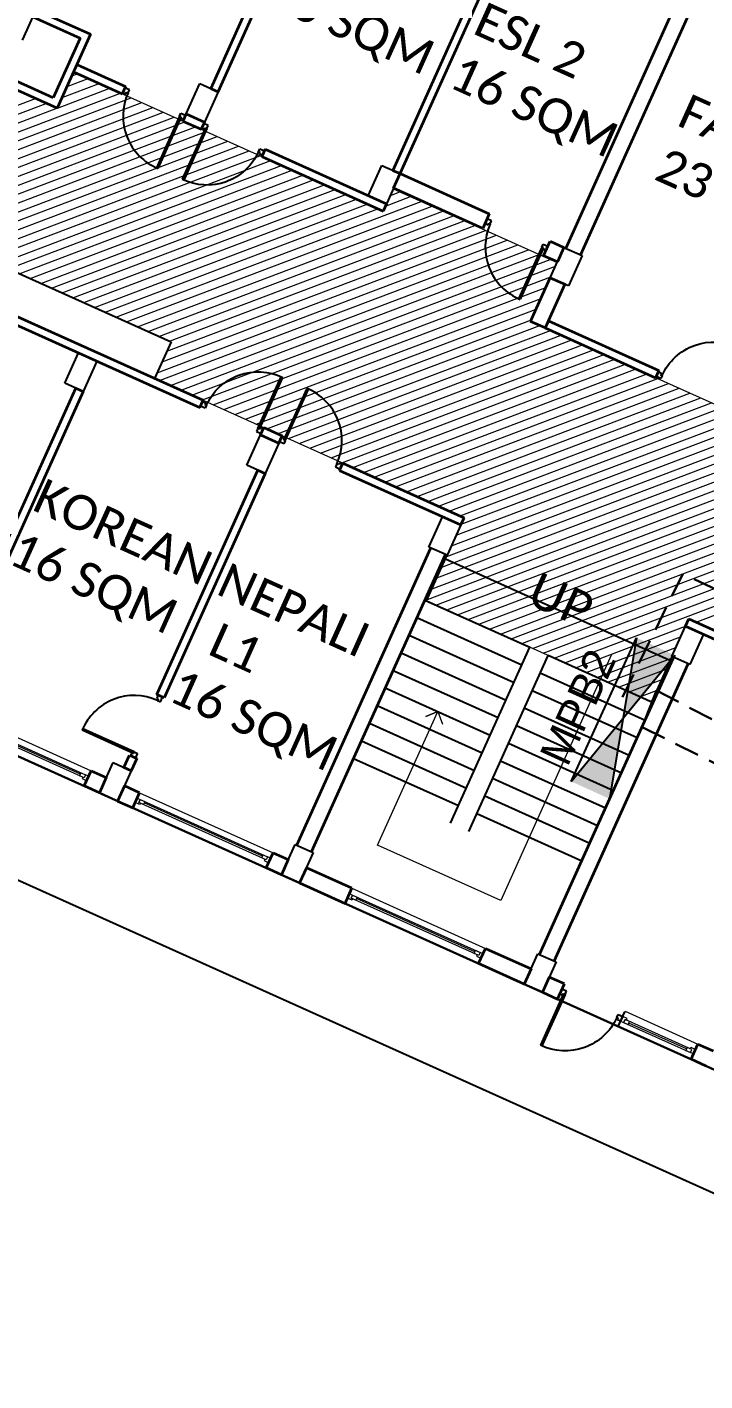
# Model space of a CAD drawing. Header units: inches. Extents: x 527934 to 2134587, y -408734 to 227304.
# Drawn here: x 704559 to 714743, y -186832 to -166486 of the extents above; entities that cross this region are included whole.
import ezdxf

# ---------------------------------------------------------------- set-up
doc = ezdxf.new("R2010")
doc.units = ezdxf.units.IN
doc.header["$MEASUREMENT"] = 0
doc.linetypes.add('CONTINU', pattern=[0])
doc.linetypes.add('HIDDEN', pattern=[0.375, 0.25, -0.125])
for name, color, linetype, lineweight in [('1 FOR ELEC', 3, 'Continuous', 30), ('5 DB BOXES', 3, 'Continuous', 25), ('hatch', 250, 'Continuous', 5), ('K-ANO-Text', 250, 'Continuous', 15), ('K-AR-Wall', 33, 'Continuous', 5), ('K-AR-Wall Section', 33, 'Continuous', 35), ('NEW BLOCKS', 12, 'Continuous', 30), ('partition wall', 5, 'Continuous', 20)]:
    doc.layers.add(name, color=color, linetype=linetype, lineweight=lineweight)
doc.layers.add('K-AR-Al Section', color=7, linetype='Continuous', lineweight=5, true_color=0xb0b0b0)
for name, color, linetype in [('kpl_coupe mur', 1, 'CONTINU'), ('kpl_dessin fin', 3, 'CONTINU'), ('Tree', 3, 'Continuous')]:
    doc.layers.add(name, color=color, linetype=linetype)
doc.styles.add('1.5MM TEXT', font='calibri.ttf', dxfattribs={"height": 1.5})
doc.styles.get("Standard").update_dxf_attribs({"font": 'arial.ttf'})

# ---------------------------------------------------------------- blocks, each defined once
blk = doc.blocks.new('bldg1')
at = {"ltscale": 0.5}
for p, q in [((2559463, 3337815), (2559463, 3337740)), ((2559538, 3337815), (2559463, 3337815)), ((2559463, 3337740), (2559513, 3337740)), ((2559513, 3337740), (2559513, 3337765)), ((2559513, 3337765), (2559538, 3337765)), ((2559538, 3337765), (2559538, 3337815)), ((2560388, 3337765), (2560388, 3337815)), ((2560388, 3337815), (2560463, 3337815)), ((2560388, 3337765), (2560388, 3336915)), ((2560413, 3337765), (2560388, 3337765)), ((2560413, 3337765), (2560413, 3336916)), ((2560413, 3337740), (2560413, 3337765)), ((2560463, 3337740), (2560413, 3337740)), ((2560463, 3337815), (2560463, 3337740)), ((2553693, 3337375), (2553693, 3337300)), ((2553768, 3337375), (2553693, 3337375)), ((2553693, 3337300), (2553743, 3337300)), ((2553743, 3337300), (2553743, 3337325)), ((2553743, 3337325), (2553768, 3337325)), ((2553768, 3337325), (2553768, 3337375)), ((2554618, 3337325), (2554618, 3337375)), ((2554618, 3337375), (2554693, 3337375)), ((2554618, 3337325), (2554618, 3336475)), ((2554643, 3337325), (2554618, 3337325)), ((2554643, 3337325), (2554643, 3336476)), ((2554643, 3337300), (2554643, 3337325)), ((2554693, 3337300), (2554643, 3337300)), ((2554693, 3337375), (2554693, 3337300)), ((2554993, 3337375), (2554993, 3337300)), ((2555068, 3337375), (2554993, 3337375)), ((2554993, 3337300), (2555043, 3337300)), ((2555043, 3337300), (2555043, 3337325)), ((2555043, 3337325), (2555068, 3337325)), ((2555043, 3337325), (2555043, 3336476)), ((2555068, 3337325), (2555068, 3337375)), ((2555068, 3337325), (2555068, 3336475)), ((2555918, 3337325), (2555918, 3337375)), ((2555918, 3337375), (2555993, 3337375)), ((2555943, 3337325), (2555918, 3337325)), ((2555943, 3337300), (2555943, 3337325)), ((2555993, 3337300), (2555943, 3337300)), ((2555993, 3337375), (2555993, 3337300)), ((2562753, 3336700), (2562753, 3336775)), ((2562753, 3336775), (2562803, 3336775)), ((2562828, 3336700), (2562753, 3336700)), ((2562803, 3336775), (2562803, 3336750)), ((2562803, 3336750), (2562828, 3336750)), ((2562828, 3336750), (2562828, 3336700)), ((2557618, 3333530), (2557618, 3334380)), ((2557643, 3333530), (2557643, 3334380)), ((2558043, 3333530), (2558043, 3334380)), ((2558068, 3333530), (2558068, 3334380)), ((2556693, 3333480), (2556693, 3333555)), ((2556693, 3333555), (2556743, 3333555)), ((2556768, 3333480), (2556693, 3333480)), ((2556743, 3333555), (2556743, 3333530)), ((2556743, 3333530), (2556768, 3333530)), ((2556768, 3333530), (2556768, 3333480)), ((2557643, 3333530), (2557618, 3333530)), ((2557618, 3333530), (2557618, 3333480)), ((2557618, 3333480), (2557693, 3333480)), ((2557693, 3333555), (2557643, 3333555)), ((2557643, 3333555), (2557643, 3333530)), ((2557693, 3333480), (2557693, 3333555)), ((2557993, 3333480), (2557993, 3333555)), ((2557993, 3333555), (2558043, 3333555)), ((2558068, 3333480), (2557993, 3333480)), ((2558043, 3333555), (2558043, 3333530)), ((2558043, 3333530), (2558068, 3333530)), ((2558068, 3333530), (2558068, 3333480)), ((2558943, 3333530), (2558918, 3333530)), ((2558918, 3333530), (2558918, 3333480)), ((2558918, 3333480), (2558993, 3333480)), ((2558993, 3333555), (2558943, 3333555)), ((2558943, 3333555), (2558943, 3333530)), ((2558993, 3333480), (2558993, 3333555)), ((2564693, 3332893), (2560993, 3332893)), ((2557970, 3329258), (2557895, 3329258)), ((2557895, 3329258), (2557895, 3329208)), ((2557895, 3329208), (2557920, 3329208)), ((2557920, 3329208), (2557920, 3329183)), ((2557920, 3329183), (2557970, 3329183)), ((2557970, 3329183), (2557970, 3329258)), ((2557920, 3328333), (2557070, 3328333)), ((2557920, 3328308), (2557920, 3328333)), ((2557920, 3328333), (2557970, 3328333)), ((2557970, 3328333), (2557970, 3328258)), ((2557920, 3328308), (2557071, 3328308)), ((2557895, 3328258), (2557895, 3328308)), ((2557895, 3328308), (2557920, 3328308)), ((2557970, 3328258), (2557895, 3328258)), ((2565243, 3327720), (2565243, 3327645)), ((2565318, 3327720), (2565243, 3327720)), ((2565318, 3327670), (2565318, 3327720)), ((2566168, 3327670), (2566168, 3327720)), ((2566168, 3327720), (2566243, 3327720)), ((2566243, 3327720), (2566243, 3327645)), ((2565243, 3327645), (2565293, 3327645)), ((2565293, 3327645), (2565293, 3327670)), ((2565293, 3327670), (2565318, 3327670)), ((2565293, 3327670), (2565293, 3326821)), ((2565318, 3327670), (2565318, 3326820)), ((2566193, 3327670), (2566168, 3327670)), ((2566193, 3327645), (2566193, 3327670)), ((2566243, 3327645), (2566193, 3327645))]:
    blk.add_line(p, q, dxfattribs=at)
for centre, start, end in [((2560388, 3337765), 180, 271.6854), ((2554618, 3337325), 180, 271.6854), ((2558068, 3333530), 0, 91.6854), ((2557920, 3328333), 90, 181.6854)]:
    blk.add_arc(centre, 850, start, end, dxfattribs=at)
at = {"ltscale": 0.5, "extrusion": (0, 0, -1)}
for centre, major_axis, start_param, end_param in [((2563678, 3336750), (402, 749), 4.219815, 5.820027), ((2555068, 3337325), (561, 639), 0.849992, 2.450204), ((2557618, 3333530), (402, 749), 4.219815, 5.820027), ((2565318, 3327670), (549, 649), 0.869257, 2.469469)]:
    blk.add_ellipse(centre, major_axis=major_axis, ratio=1, start_param=start_param, end_param=end_param, dxfattribs=at)
at = {"layer": 'hatch', "ltscale": 0.5}
for p, q in [((2560993, 3332585), (2567693, 3339285)), ((2560993, 3332408), (2567693, 3339108)), ((2560993, 3332232), (2567693, 3338932)), ((2561146, 3332208), (2567693, 3338755)), ((2561323, 3332208), (2567693, 3338578)), ((2561500, 3332208), (2567693, 3338401)), ((2561676, 3332208), (2567693, 3338224)), ((2561853, 3332208), (2567693, 3338048)), ((2562030, 3332208), (2567693, 3337871)), ((2562207, 3332208), (2567693, 3337694)), ((2554984, 3334178), (2558454, 3337648)), ((2555161, 3334178), (2558631, 3337648)), ((2555338, 3334178), (2558808, 3337648)), ((2555515, 3334178), (2558985, 3337648)), ((2555691, 3334178), (2559161, 3337648)), ((2555868, 3334178), (2559338, 3337648)), ((2555893, 3334026), (2559515, 3337648)), ((2555893, 3333849), (2559692, 3337648)), ((2555893, 3333672), (2559868, 3337648)), ((2555975, 3333578), (2560045, 3337648)), ((2556152, 3333578), (2560222, 3337648)), ((2556329, 3333578), (2560399, 3337648)), ((2556506, 3333578), (2560576, 3337648)), ((2556682, 3333578), (2560693, 3337588)), ((2557993, 3337278), (2557993, 3337648)), ((2557993, 3337648), (2560693, 3337648)), ((2557993, 3337540), (2558101, 3337648)), ((2557993, 3337363), (2558277, 3337648)), ((2560693, 3337648), (2560693, 3336678)), ((2562383, 3332208), (2567693, 3337517)), ((2549595, 3333208), (2553665, 3337278)), ((2549772, 3333208), (2553842, 3337278)), ((2549948, 3333208), (2554018, 3337278)), ((2550125, 3333208), (2554195, 3337278)), ((2550302, 3333208), (2554372, 3337278)), ((2550479, 3333208), (2554549, 3337278)), ((2550655, 3333208), (2554725, 3337278)), ((2551802, 3334178), (2554902, 3337278)), ((2551979, 3334178), (2555079, 3337278)), ((2552156, 3334178), (2555256, 3337278)), ((2552333, 3334178), (2555433, 3337278)), ((2552509, 3334178), (2555609, 3337278)), ((2552686, 3334178), (2555786, 3337278)), ((2552863, 3334178), (2555963, 3337278)), ((2552893, 3336678), (2552893, 3337278)), ((2552893, 3337278), (2557993, 3337278)), ((2552893, 3337213), (2552958, 3337278)), ((2552893, 3337036), (2553134, 3337278)), ((2552893, 3336859), (2553311, 3337278)), ((2552893, 3336683), (2553488, 3337278)), ((2553040, 3334178), (2556140, 3337278)), ((2553216, 3334178), (2556316, 3337278)), ((2553393, 3334178), (2556493, 3337278)), ((2553570, 3334178), (2556670, 3337278)), ((2553747, 3334178), (2556847, 3337278)), ((2553924, 3334178), (2557024, 3337278)), ((2554100, 3334178), (2557200, 3337278)), ((2554277, 3334178), (2557377, 3337278)), ((2554454, 3334178), (2557554, 3337278)), ((2554631, 3334178), (2557731, 3337278)), ((2554807, 3334178), (2557907, 3337278)), ((2556859, 3333578), (2560693, 3337412)), ((2562560, 3332208), (2567693, 3337341)), ((2562737, 3332208), (2567807, 3337278)), ((2562914, 3332208), (2567984, 3337278)), ((2563091, 3332208), (2568161, 3337278)), ((2563267, 3332208), (2568337, 3337278)), ((2564814, 3333578), (2568514, 3337278)), ((2557036, 3333578), (2560693, 3337235)), ((2557213, 3333578), (2560693, 3337058)), ((2557389, 3333578), (2560693, 3336881)), ((2549064, 3333208), (2552534, 3336678)), ((2549241, 3333208), (2552711, 3336678)), ((2549418, 3333208), (2552888, 3336678)), ((2551693, 3336678), (2552893, 3336678)), ((2557566, 3333578), (2560693, 3336705)), ((2557743, 3333578), (2560843, 3336678)), ((2557920, 3333578), (2561020, 3336678)), ((2558097, 3333578), (2561197, 3336678)), ((2558273, 3333578), (2561373, 3336678)), ((2558450, 3333578), (2561550, 3336678)), ((2558627, 3333578), (2561727, 3336678)), ((2558804, 3333578), (2561904, 3336678)), ((2558980, 3333578), (2562080, 3336678)), ((2559157, 3333578), (2562257, 3336678)), ((2559334, 3333578), (2562434, 3336678)), ((2559511, 3333578), (2562611, 3336678)), ((2559688, 3333578), (2562788, 3336678)), ((2559864, 3333578), (2562964, 3336678)), ((2560041, 3333578), (2563141, 3336678)), ((2560218, 3333578), (2563318, 3336678)), ((2560395, 3333578), (2563495, 3336678)), ((2560571, 3333578), (2563671, 3336678)), ((2560693, 3336678), (2564993, 3336678)), ((2560748, 3333578), (2563848, 3336678)), ((2560925, 3333578), (2564025, 3336678)), ((2560993, 3333469), (2564202, 3336678)), ((2560993, 3333292), (2564379, 3336678)), ((2560993, 3333115), (2564555, 3336678)), ((2560993, 3332939), (2564732, 3336678)), ((2560993, 3332762), (2564909, 3336678)), ((2555893, 3334178), (2551693, 3334178)), ((2555893, 3333578), (2555893, 3334178)), ((2560993, 3333578), (2555893, 3333578)), ((2560993, 3332208), (2560993, 3333578)), ((2563444, 3332208), (2564693, 3333457)), ((2567993, 3333578), (2564693, 3333578)), ((2564693, 3333578), (2564693, 3332208)), ((2563621, 3332208), (2564693, 3333280)), ((2563798, 3332208), (2564693, 3333103)), ((2563974, 3332208), (2564693, 3332926)), ((2564151, 3332208), (2564693, 3332750)), ((2564328, 3332208), (2564693, 3332573)), ((2564505, 3332208), (2564693, 3332396)), ((2564693, 3332208), (2560993, 3332208)), ((2564681, 3332208), (2564693, 3332219))]:
    blk.add_line(p, q, dxfattribs=at)
at = {"layer": 'K-AR-Al Section', "ltscale": 0.5}
for p, q in [((2555293, 3327720), (2557393, 3327720)), ((2557318, 3327720), (2557393, 3327720)), ((2557318, 3327670), (2557318, 3327720)), ((2557393, 3327720), (2557393, 3327670)), ((2557393, 3327720), (2557393, 3327670)), ((2557443, 3327720), (2557393, 3327720)), ((2557393, 3327720), (2557393, 3327670)), ((2557443, 3327645), (2557443, 3327720)), ((2558243, 3327720), (2558293, 3327720)), ((2558243, 3327645), (2558243, 3327720)), ((2558293, 3327720), (2558368, 3327720)), ((2558293, 3327670), (2558293, 3327720)), ((2558293, 3327720), (2560393, 3327720)), ((2558293, 3327670), (2558293, 3327720)), ((2558293, 3327720), (2558293, 3327670)), ((2558368, 3327720), (2558368, 3327670)), ((2560318, 3327720), (2560393, 3327720)), ((2560318, 3327670), (2560318, 3327720)), ((2560393, 3327720), (2560393, 3327670)), ((2560393, 3327720), (2560393, 3327670)), ((2560443, 3327720), (2560393, 3327720)), ((2560393, 3327720), (2560393, 3327670)), ((2560443, 3327645), (2560443, 3327720)), ((2561743, 3327720), (2561793, 3327720)), ((2561743, 3327645), (2561743, 3327720)), ((2561793, 3327720), (2561868, 3327720)), ((2561793, 3327670), (2561793, 3327720)), ((2561793, 3327720), (2563893, 3327720)), ((2561793, 3327670), (2561793, 3327720)), ((2561793, 3327720), (2561793, 3327670)), ((2561868, 3327720), (2561868, 3327670)), ((2563818, 3327720), (2563893, 3327720)), ((2563818, 3327670), (2563818, 3327720)), ((2563893, 3327720), (2563893, 3327670)), ((2563893, 3327720), (2563893, 3327670)), ((2563943, 3327720), (2563893, 3327720)), ((2563893, 3327720), (2563893, 3327670)), ((2563943, 3327645), (2563943, 3327720)), ((2566318, 3327720), (2566243, 3327720)), ((2566243, 3327720), (2566243, 3327645)), ((2566318, 3327695), (2566318, 3327720)), ((2567368, 3327695), (2567368, 3327720)), ((2567368, 3327720), (2567443, 3327720)), ((2567443, 3327720), (2567443, 3327645)), ((2557393, 3327670), (2555293, 3327670)), ((2557318, 3327695), (2555368, 3327695)), ((2557318, 3327695), (2555368, 3327695)), ((2557393, 3327670), (2557318, 3327670)), ((2557393, 3327670), (2557368, 3327670)), ((2557368, 3327670), (2557368, 3327645)), ((2557368, 3327645), (2557443, 3327645)), ((2558318, 3327645), (2558243, 3327645)), ((2558368, 3327670), (2558293, 3327670)), ((2560393, 3327670), (2558293, 3327670)), ((2558293, 3327670), (2558318, 3327670)), ((2558318, 3327670), (2558318, 3327645)), ((2560318, 3327695), (2558368, 3327695)), ((2560318, 3327695), (2558368, 3327695)), ((2560393, 3327670), (2560318, 3327670)), ((2560393, 3327670), (2560368, 3327670)), ((2560368, 3327670), (2560368, 3327645)), ((2560368, 3327645), (2560443, 3327645)), ((2561818, 3327645), (2561743, 3327645)), ((2561868, 3327670), (2561793, 3327670)), ((2563893, 3327670), (2561793, 3327670)), ((2561793, 3327670), (2561818, 3327670)), ((2561818, 3327670), (2561818, 3327645)), ((2563818, 3327695), (2561868, 3327695)), ((2563818, 3327695), (2561868, 3327695)), ((2563893, 3327670), (2563818, 3327670)), ((2563893, 3327670), (2563868, 3327670)), ((2563868, 3327670), (2563868, 3327645)), ((2563868, 3327645), (2563943, 3327645)), ((2566243, 3327645), (2566293, 3327645)), ((2567393, 3327696), (2566293, 3327696)), ((2566293, 3327696), (2566293, 3327645)), ((2566368, 3327695), (2566293, 3327695)), ((2566293, 3327695), (2566293, 3327645)), ((2566293, 3327645), (2566293, 3327695)), ((2566293, 3327695), (2566318, 3327695)), ((2566293, 3327645), (2566368, 3327645)), ((2566293, 3327645), (2567393, 3327645)), ((2566368, 3327645), (2566368, 3327695)), ((2567318, 3327670), (2566368, 3327670)), ((2567318, 3327670), (2566368, 3327670)), ((2567393, 3327695), (2567318, 3327695)), ((2567318, 3327695), (2567318, 3327645)), ((2567318, 3327645), (2567393, 3327645)), ((2567393, 3327695), (2567368, 3327695)), ((2567393, 3327645), (2567393, 3327696)), ((2567393, 3327645), (2567393, 3327695)), ((2567393, 3327645), (2567393, 3327695)), ((2567443, 3327645), (2567393, 3327645))]:
    blk.add_line(p, q, dxfattribs=at)
at = {"layer": 'K-AR-Wall'}
for p, q in [((2555243, 3327808), (2557443, 3327808)), ((2557443, 3327808), (2557443, 3327558)), ((2558243, 3327808), (2560443, 3327808)), ((2558243, 3327558), (2558243, 3327808)), ((2560443, 3327808), (2560443, 3327558)), ((2561743, 3327808), (2563943, 3327808)), ((2561743, 3327558), (2561743, 3327808)), ((2563943, 3327808), (2563943, 3327558)), ((2566243, 3327558), (2566243, 3327808)), ((2566243, 3327808), (2567443, 3327808)), ((2567443, 3327808), (2567443, 3327558)), ((2557443, 3327558), (2555243, 3327558)), ((2560443, 3327558), (2558243, 3327558)), ((2563943, 3327558), (2561743, 3327558)), ((2567443, 3327558), (2566243, 3327558))]:
    blk.add_line(p, q, dxfattribs=at)
at = {"layer": 'K-AR-Wall Section', "ltscale": 0.5}
for p, q in [((2560723, 3342798), (2560723, 3337898)), ((2560963, 3342798), (2560963, 3337898)), ((2554873, 3341598), (2554873, 3337898)), ((2554993, 3337898), (2554993, 3341598)), ((2557873, 3341598), (2557873, 3337898)), ((2557993, 3337898), (2557993, 3341598)), ((2551993, 3337898), (2552893, 3337898)), ((2552893, 3337898), (2552893, 3336678)), ((2554873, 3337898), (2554993, 3337898)), ((2557873, 3337898), (2557993, 3337898)), ((2557993, 3337898), (2559463, 3337898)), ((2557993, 3337658), (2557993, 3337898)), ((2559463, 3337898), (2559463, 3337658)), ((2560463, 3337898), (2560693, 3337898)), ((2560463, 3337658), (2560463, 3337898)), ((2560693, 3337898), (2560693, 3337658)), ((2551993, 3337778), (2552773, 3337778)), ((2552773, 3337778), (2552773, 3336798)), ((2559463, 3337658), (2557993, 3337658)), ((2560693, 3337658), (2560463, 3337658)), ((2552893, 3337398), (2553693, 3337398)), ((2552893, 3337278), (2553693, 3337278)), ((2553693, 3337398), (2553693, 3337278)), ((2554693, 3337398), (2554993, 3337398)), ((2554693, 3337398), (2554693, 3337278)), ((2554693, 3337278), (2554993, 3337278)), ((2554993, 3337398), (2554993, 3337278)), ((2555993, 3337398), (2557993, 3337398)), ((2555993, 3337398), (2555993, 3337278)), ((2555993, 3337278), (2557993, 3337278)), ((2557993, 3337398), (2557993, 3337278)), ((2560693, 3336678), (2560693, 3337398)), ((2560693, 3337398), (2560933, 3337398)), ((2560933, 3337398), (2560933, 3336678)), ((2552893, 3336678), (2551693, 3336678)), ((2552773, 3336798), (2551813, 3336798)), ((2560933, 3336678), (2560693, 3336678)), ((2560933, 3336798), (2562753, 3336798)), ((2560933, 3336798), (2560933, 3336678)), ((2560933, 3336678), (2562753, 3336678)), ((2562753, 3336798), (2562753, 3336678)), ((2552893, 3333578), (2556693, 3333578)), ((2552893, 3333458), (2556693, 3333458)), ((2556693, 3333458), (2556693, 3333578)), ((2557693, 3333578), (2557993, 3333578)), ((2557693, 3333458), (2557693, 3333578)), ((2557693, 3333458), (2557993, 3333458)), ((2557993, 3333458), (2557993, 3333578)), ((2558993, 3333578), (2560993, 3333578)), ((2558993, 3333458), (2558993, 3333578)), ((2558993, 3333458), (2560993, 3333458)), ((2560993, 3333458), (2560993, 3333578)), ((2564693, 3333578), (2567993, 3333578)), ((2564693, 3333458), (2564693, 3333578)), ((2564693, 3333458), (2567993, 3333458)), ((2554873, 3329258), (2554873, 3332958)), ((2554873, 3332958), (2554993, 3332958)), ((2554993, 3332958), (2554993, 3329258)), ((2557873, 3329258), (2557873, 3332958)), ((2557873, 3332958), (2557993, 3332958)), ((2557993, 3332958), (2557993, 3329258)), ((2560723, 3328058), (2560723, 3332958)), ((2560963, 3328058), (2560963, 3332958)), ((2564723, 3328058), (2564723, 3332958)), ((2564963, 3328058), (2564963, 3332958)), ((2557993, 3329258), (2557873, 3329258)), ((2557873, 3328058), (2557873, 3328258)), ((2557873, 3328258), (2557993, 3328258)), ((2557993, 3328258), (2557993, 3328058)), ((2557993, 3328058), (2557873, 3328058)), ((2557443, 3327808), (2557693, 3327808)), ((2557443, 3327558), (2557443, 3327808)), ((2557693, 3327808), (2557693, 3327558)), ((2558243, 3327808), (2557993, 3327808)), ((2557993, 3327808), (2557993, 3327558)), ((2558243, 3327558), (2558243, 3327808)), ((2560443, 3327808), (2560693, 3327808)), ((2560443, 3327558), (2560443, 3327808)), ((2560693, 3327808), (2560693, 3327558)), ((2561743, 3327808), (2560993, 3327808)), ((2560993, 3327808), (2560993, 3327558)), ((2561743, 3327558), (2561743, 3327808)), ((2563943, 3327808), (2564693, 3327808)), ((2563943, 3327558), (2563943, 3327808)), ((2564693, 3327808), (2564693, 3327558)), ((2565243, 3327808), (2564993, 3327808)), ((2564993, 3327808), (2564993, 3327558)), ((2565243, 3327558), (2565243, 3327808)), ((2567443, 3327808), (2567693, 3327808)), ((2567443, 3327558), (2567443, 3327808)), ((2557693, 3327558), (2557443, 3327558)), ((2557993, 3327558), (2558243, 3327558)), ((2560693, 3327558), (2560443, 3327558)), ((2560993, 3327558), (2561743, 3327558)), ((2564693, 3327558), (2563943, 3327558)), ((2564993, 3327558), (2565243, 3327558)), ((2567693, 3327558), (2567443, 3327558))]:
    blk.add_line(p, q, dxfattribs=at)
at = {"layer": 'kpl_coupe mur', "ltscale": 0.5}
for p, q in [((2551993, 3337898), (2551993, 3337398)), ((2554693, 3337898), (2554993, 3337898)), ((2554693, 3337398), (2554693, 3337898)), ((2554993, 3337898), (2554993, 3337398)), ((2557693, 3337898), (2557993, 3337898)), ((2557693, 3337398), (2557693, 3337898)), ((2557993, 3337898), (2557993, 3337398)), ((2560693, 3337898), (2560993, 3337898)), ((2560693, 3337398), (2560693, 3337898)), ((2560993, 3337898), (2560993, 3337398)), ((2554993, 3337398), (2554693, 3337398)), ((2557993, 3337398), (2557693, 3337398)), ((2560993, 3337398), (2560693, 3337398)), ((2554693, 3333458), (2554993, 3333458)), ((2554693, 3332958), (2554693, 3333458)), ((2554993, 3333458), (2554993, 3332958)), ((2557693, 3333458), (2557993, 3333458)), ((2557693, 3332958), (2557693, 3333458)), ((2557993, 3333458), (2557993, 3332958)), ((2560693, 3333458), (2560993, 3333458)), ((2560693, 3332958), (2560693, 3333458)), ((2560993, 3333458), (2560993, 3332958)), ((2564693, 3333458), (2564993, 3333458)), ((2564693, 3332958), (2564693, 3333458)), ((2564993, 3333458), (2564993, 3332958)), ((2554993, 3332958), (2554693, 3332958)), ((2557993, 3332958), (2557693, 3332958)), ((2560993, 3332958), (2560693, 3332958)), ((2564993, 3332958), (2564693, 3332958)), ((2557693, 3328058), (2557993, 3328058)), ((2557693, 3327558), (2557693, 3328058)), ((2557993, 3328058), (2557993, 3327558)), ((2560693, 3328058), (2560993, 3328058)), ((2560693, 3327558), (2560693, 3328058)), ((2560993, 3328058), (2560993, 3327558)), ((2564693, 3328058), (2564993, 3328058)), ((2564693, 3327558), (2564693, 3328058)), ((2564993, 3328058), (2564993, 3327558)), ((2566243, 3327558), (2566243, 3327798)), ((2557993, 3327558), (2557693, 3327558)), ((2560993, 3327558), (2560693, 3327558)), ((2564993, 3327558), (2564693, 3327558))]:
    blk.add_line(p, q, dxfattribs=at)
at = {"layer": 'kpl_dessin fin', "ltscale": 0.5}
for p, q in [((2552893, 3334178), (2555893, 3334178)), ((2555893, 3334178), (2555893, 3333578)), ((2555893, 3333578), (2552893, 3333578)), ((2560963, 3332208), (2562693, 3332208)), ((2562693, 3329308), (2562693, 3332208)), ((2562993, 3329308), (2562993, 3332208)), ((2564723, 3332208), (2562993, 3332208)), ((2560963, 3331918), (2562693, 3331918)), ((2564723, 3331918), (2562993, 3331918)), ((2560963, 3331628), (2562693, 3331628)), ((2564723, 3331628), (2562993, 3331628)), ((2560963, 3331338), (2562693, 3331338)), ((2564723, 3331338), (2562993, 3331338)), ((2560963, 3331048), (2562693, 3331048)), ((2564723, 3331048), (2562993, 3331048)), ((2560963, 3330758), (2562693, 3330758)), ((2564723, 3330758), (2562993, 3330758)), ((2560963, 3330468), (2562693, 3330468)), ((2564723, 3330468), (2562993, 3330468)), ((2560963, 3330178), (2562693, 3330178)), ((2564723, 3330178), (2562993, 3330178)), ((2560963, 3329888), (2562693, 3329888)), ((2564723, 3329888), (2562993, 3329888)), ((2560963, 3329598), (2562693, 3329598)), ((2564723, 3329598), (2562993, 3329598)), ((2575283, 3325858), (2538193, 3325858))]:
    blk.add_line(p, q, dxfattribs=at)
at = {"layer": 'partition wall', "ltscale": 0.25}
for p, q in [((2563858, 3332612), (2563858, 3329308)), ((2561828, 3330758), (2561693, 3330616)), ((2561693, 3330616), (2561828, 3330758)), ((2561828, 3328557), (2561828, 3330758)), ((2561828, 3330758), (2561968, 3330616)), ((2563858, 3329308), (2563858, 3328557)), ((2563858, 3328557), (2561828, 3328557))]:
    blk.add_line(p, q, dxfattribs=at)
at = {"layer": 'K-ANO-Text', "style": '1.5MM TEXT'}
for s, p in [('ESL 2', (2558097, 3340265)), ('FACULTY', (2561462, 3340266)), ('16 SQM', (2555071, 3339384)), ('16 SQM', (2558097, 3339384)), ('23 SQM', (2561485, 3339386)), ('UP', (2562354, 3332787)), ('KOREAN', (2555004, 3331019)), ('NEPALI', (2558042, 3331002)), ('16 SQM', (2555003, 3330138)), (' L1', (2558111, 3330126)), ('16 SQM', (2558041, 3329246))]:
    blk.add_text(s, height=525, dxfattribs=at).set_placement(p)
blk = doc.blocks.new('panel')
at = {"layer": '5 DB BOXES'}
h = blk.add_hatch(color=2, dxfattribs=at)
h.paths.add_polyline_path([(217179.2, 240229.1), (217179.2, 240440.5), (216784, 240334.8)])
h.paths.add_polyline_path([(216784, 240334.8), (216493, 240412.6), (216493, 240257)])
h.paths.add_polyline_path([(216493, 240257), (216493, 240412.6), (216388.7, 240440.5), (216388.7, 240229.1)])
at = {"layer": '5 DB BOXES', "color": 2}
for p, q in [((216388.7, 240440.5), (217179.2, 240440.5)), ((216388.7, 240440.5), (217179.2, 240229.1)), ((217179.2, 240440.5), (216388.7, 240229.1)), ((217179.2, 240229.1), (216388.7, 240229.1))]:
    blk.add_line(p, q, dxfattribs=at)

msp = doc.modelspace()

# ---------------------------------------------------------------- hatches: boundary and pattern name
at = {"layer": 'Tree', "ltscale": 0.5}
h = msp.add_hatch(dxfattribs=at)
h.set_pattern_fill('GRASS', color=256, scale=800, style=0)
h.set_pattern_definition([(90, (727800.17, -145638.66), (-565.6854, 565.6854), [150, -981.371]), (45, (727800.2, -145638.7), (-565.6854, 565.6854), [150, -650]), (135, (727800.2, -145638.7), (-565.6854, -565.6854), [150, -650])])
h.paths.add_polyline_path([(718395.2, -146742.3), (705968.7, -141147.1), (689043, -133735.3), (686589, -138160.7), (685494.3, -141047.4), (684669.8, -143103), (682947.2, -151200.9), (681842.7, -157845.8), (681224.5, -163121.4), (675694, -163294.3), (670735.6, -163442.3), (664063.2, -163717.7), (664011.8, -165547.9), (663897.9, -170016.6), (663877.8, -172112), (663707.3, -174273.9), (663216.7, -178412.3), (662999.8, -180487.9), (662539.8, -184450.7), (662211.8, -187619), (662003.5, -191088.4), (658727, -190623.3), (655946.1, -190266), (654389.1, -190018.5), (654330.2, -190180.2), (653012.5, -192144.1), (649060, -197199.3, 0.1657104), (648984.1, -197743.1), (649148.1, -198307.3), (649430.6, -199050.5), (649857, -199864), (650511.5, -200863.9), (650793, -200996), (651065, -201130.8), (651326.7, -201267.2), (651577.5, -201404.1), (651816.7, -201540.4), (652043.7, -201675.1), (652358.1, -201868.9), (652732.8, -202116.8), (653065.6, -202352.3), (653317.9, -202540.9), (653484, -202667.4), (653656.1, -202799.9), (653837.4, -202940.3), (654030.3, -203089.8), (654233.1, -203247), (654443, -203409.9), (654657.4, -203576.5), (654873.5, -203744.8), (655088.6, -203912.7), (655299.9, -204078.3), (655504.8, -204239.6), (655701.5, -204394.8), (655892.3, -204543.7), (656080.8, -204686.3), (656270.2, -204822.4), (656464, -204952.2), (656665.6, -205075.6), (656878.2, -205192.7), (657105.5, -205303.3), (657350.1, -205407.7), (657613, -205506.4), (657894.4, -205600.1), (658194.6, -205689.5), (658513.8, -205775.3), (658852.5, -205858.3), (659210.9, -205939.1), (659589.2, -206018.5), (659987.4, -206096.9), (660403.4, -206174.3), (660835, -206250.4), (661279.7, -206324.9), (661735.1, -206397.5), (662199, -206468), (662668.8, -206536), (663142.2, -206601.2), (663616.9, -206663.3), (664090.1, -206721.1), (664559.2, -206773.3), (665021.6, -206818.5), (665474.5, -206855.4), (665915.3, -206882.8), (666341.4, -206899.3), (666750, -206903.7), (667139, -206895.1), (667508.2, -206874.9), (667857.7, -206844.8), (668187.9, -206806.8), (668498.8, -206762.7), (668790.9, -206714.3), (669064.2, -206663.5), (669319.1, -206612.1), (669556, -206561.6), (669775.6, -206511.5), (669979, -206461.2), (670167.3, -206409.8), (670341.4, -206356.7), (670502.4, -206301.1), (670651.2, -206242.1), (670789, -206179.2), (670917, -206111), (671038.1, -206034.8), (671155.4, -205947.2), (671272.1, -205844.9), (671391.3, -205724.8), (671516.2, -205583.6), (671649.9, -205417.9), (671795.7, -205224.4), (671955.9, -205000.7), (672130.3, -204746.4), (672318.2, -204462.3), (672518.6, -204148.7), (672730.6, -203806.2), (672953.4, -203435.4), (673186, -203036.7), (673427.7, -202610.8), (673677.4, -202158.4), (673933.3, -201682.2), (674193.5, -201185.1), (674456.2, -200670), (674719.3, -200139.7), (674981.1, -199597.3), (675239.6, -199045.7), (675492.9, -198487.7), (675739.5, -197926), (675979.6, -197362.2), (676213.7, -196797.6), (676442.3, -196233.4), (676666.2, -195670.9), (676885.7, -195111.3), (677101.6, -194556.1), (677314.2, -194006.3), (677524.4, -193462.6), (677733, -192922.9), (677941, -192384), (678149.5, -191843.1), (678359.4, -191297.2), (678571.7, -190743.5), (678787.4, -190178.8), (679007.6, -189600.4), (679233.1, -189005.9), (679463.8, -188395.8), (679699.6, -187771.1), (679940.3, -187132.9), (680185.6, -186482.3), (680435.5, -185820.3), (680689.7, -185148.2), (680948, -184466.8), (681210.1, -183777.9), (681475.3, -183085.3), (681742.7, -182393.3), (682011.5, -181706.1), (682280.8, -181028.3), (682549.8, -180363.9), (682817.7, -179717.5), (683083.5, -179093.3), (683346.4, -178494.7), (683605.8, -177920.8), (683860.9, -177369.9), (684111, -176840.3), (684355.5, -176330.1), (684593.7, -175837.5), (684824.8, -175360.9), (685048.2, -174898.3), (685263.2, -174448.6), (685469.7, -174012.6), (685667.4, -173591.6), (685856.2, -173186.8), (686035.9, -172799.8), (686206.4, -172431.7), (686367.5, -172083.9), (686519, -171757.7), (686661.1, -171453.6), (686794.7, -171168.1), (686921.3, -170896.8), (687042.2, -170635.3), (687158.7, -170379.4), (687272.1, -170124.5), (687383.9, -169866.4), (687495.2, -169600.6), (687607.6, -169323), (687722.4, -169030.3), (687841.1, -168719.2), (687965.2, -168386.8), (688096.2, -168029.9), (688235.6, -167645.3), (688384.7, -167229.9), (688545.2, -166780.5), (688717.7, -166296.4), (688899.3, -165785.6), (689086.6, -165258.4), (689275.9, -164725.3), (689463.7, -164196.6), (689646.4, -163682.7), (689820.4, -163193.9), (689982.1, -162740.6), (690129, -162330.1), (690263.4, -161956.9), (690388.5, -161612.5), (690507.5, -161288.4), (690623.8, -160976), (690740.6, -160666.8), (690861.1, -160352.2), (690988.7, -160023.8), (691125.6, -159675.5), (691270.6, -159311.3), (691421.1, -158937.5), (691575, -158560.6), (691729.7, -158187.1), (691883.1, -157823.4), (692032.6, -157475.8), (692176.1, -157151), (692311.7, -156853.2), (692440.9, -156578.7), (692565.4, -156321.7), (692687.2, -156076.4), (692808.2, -155836.8), (692930.3, -155597.3), (693055.5, -155352), (693185.7, -155095), (693322.1, -154822.7), (693462.9, -154539.8), (693605.7, -154253), (693748.2, -153969.2), (693887.8, -153695.2), (694022.1, -153437.8), (694148.8, -153203.7), (694325.3, -152894.7), (694349.6, -152860.3), (692460.2, -152010), (693033.6, -150691.6), (695967.6, -151998.4), (712646.9, -159508.5)])

# ---------------------------------------------------------------- linework, layer by layer
at = {"layer": '1 FOR ELEC', "color": 2, "linetype": 'HIDDEN', "lineweight": 30, "ltscale": 1500}
for p, q in [((714410.7, -174701.6), (713469.5, -176624)), ((716444.2, -175668.7), (714410.7, -174701.6)), ((714013.8, -176456.3), (718196, -178619.5)), ((713799.7, -177004.9), (733515, -186897.5))]:
    msp.add_line(p, q, dxfattribs=at)
at = {"layer": '1 FOR ELEC', "ltscale": 400}
msp.add_line((713793.3, -177019), (714013.8, -176456.3), dxfattribs=at)
at = {"layer": 'NEW BLOCKS', "ltscale": 0.5}
msp.add_lwpolyline([(695694, -156251.3), (725164.4, -169520.9), (718702, -183873.1), (689231.7, -170603.5)], close=True, dxfattribs=at)

# ---------------------------------------------------------------- block references
at = {"rotation": 335.7595136373062}
msp.add_blockref('bldg1', (-2992724, -2162056.3), dxfattribs=at)
at = {"layer": '5 DB BOXES', "xscale": 2.999999999988345, "yscale": 2.999999999985448, "zscale": 3, "rotation": 65.5340714732882}
msp.add_blockref('panel', (1100430.3, -1067434.3), dxfattribs=at)

# ---------------------------------------------------------------- texts
at = {"layer": '5 DB BOXES', "color": 2, "insert": (712247, -177423.9), "char_height": 472.5, "width": 9297.792, "attachment_point": 1, "rotation": 65.53407}
msp.add_mtext('MPB2', dxfattribs=at)

doc.saveas('drawing.dxf')
